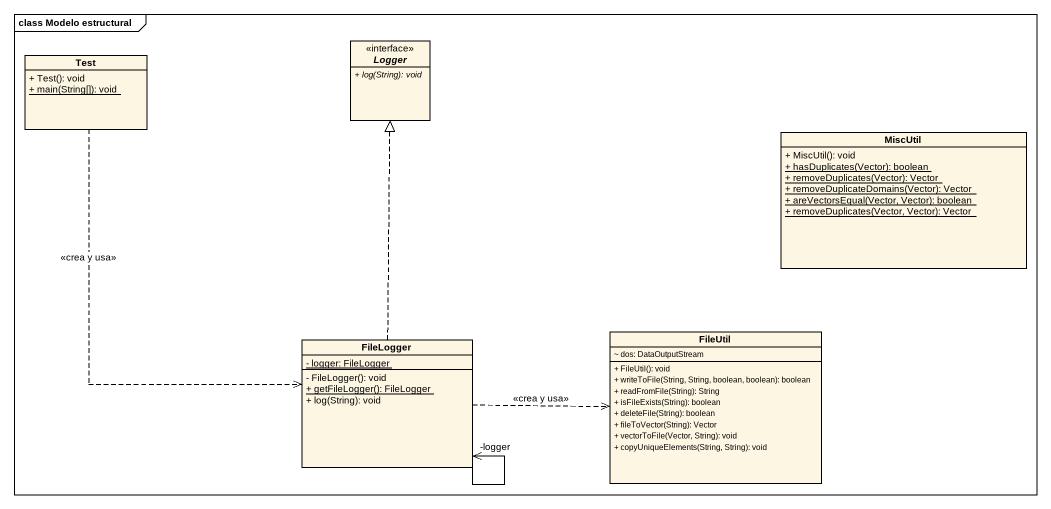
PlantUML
@startuml
mainframe class Modelo estructural
hide circle
hide empty members
skinparam classAttributeIconSize 0
class Test {
  + Test(): void
  {static} + main(String[]): void
}
interface Logger <<interface>> {
  {abstract} + log(String): void
}
class MiscUtil {
  + MiscUtil(): void
  {static} + hasDuplicates(Vector): boolean
  {static} + removeDuplicates(Vector): Vector
  {static} + removeDuplicateDomains(Vector): Vector
  {static} + areVectorsEqual(Vector, Vector): boolean
  {static} + removeDuplicates(Vector, Vector): Vector
}
class FileLogger {
  {static} - logger: FileLogger
  - FileLogger(): void
  {static} + getFileLogger(): FileLogger
  + log(String): void
}
class FileUtil {
  ~ dos: DataOutputStream
  + FileUtil(): void
  + writeToFile(String, String, boolean, boolean): boolean
  + readFromFile(String): String
  + isFileExists(String): boolean
  + deleteFile(String): boolean
  + fileToVector(String): Vector
  + vectorToFile(Vector, String): void
  + copyUniqueElements(String, String): void
}
Test ..> FileLogger : <<crea y usa>>
FileLogger .up.|> Logger
FileLogger --> "-logger" FileLogger
FileLogger .right.> FileUtil : <<crea y usa>>
@enduml
